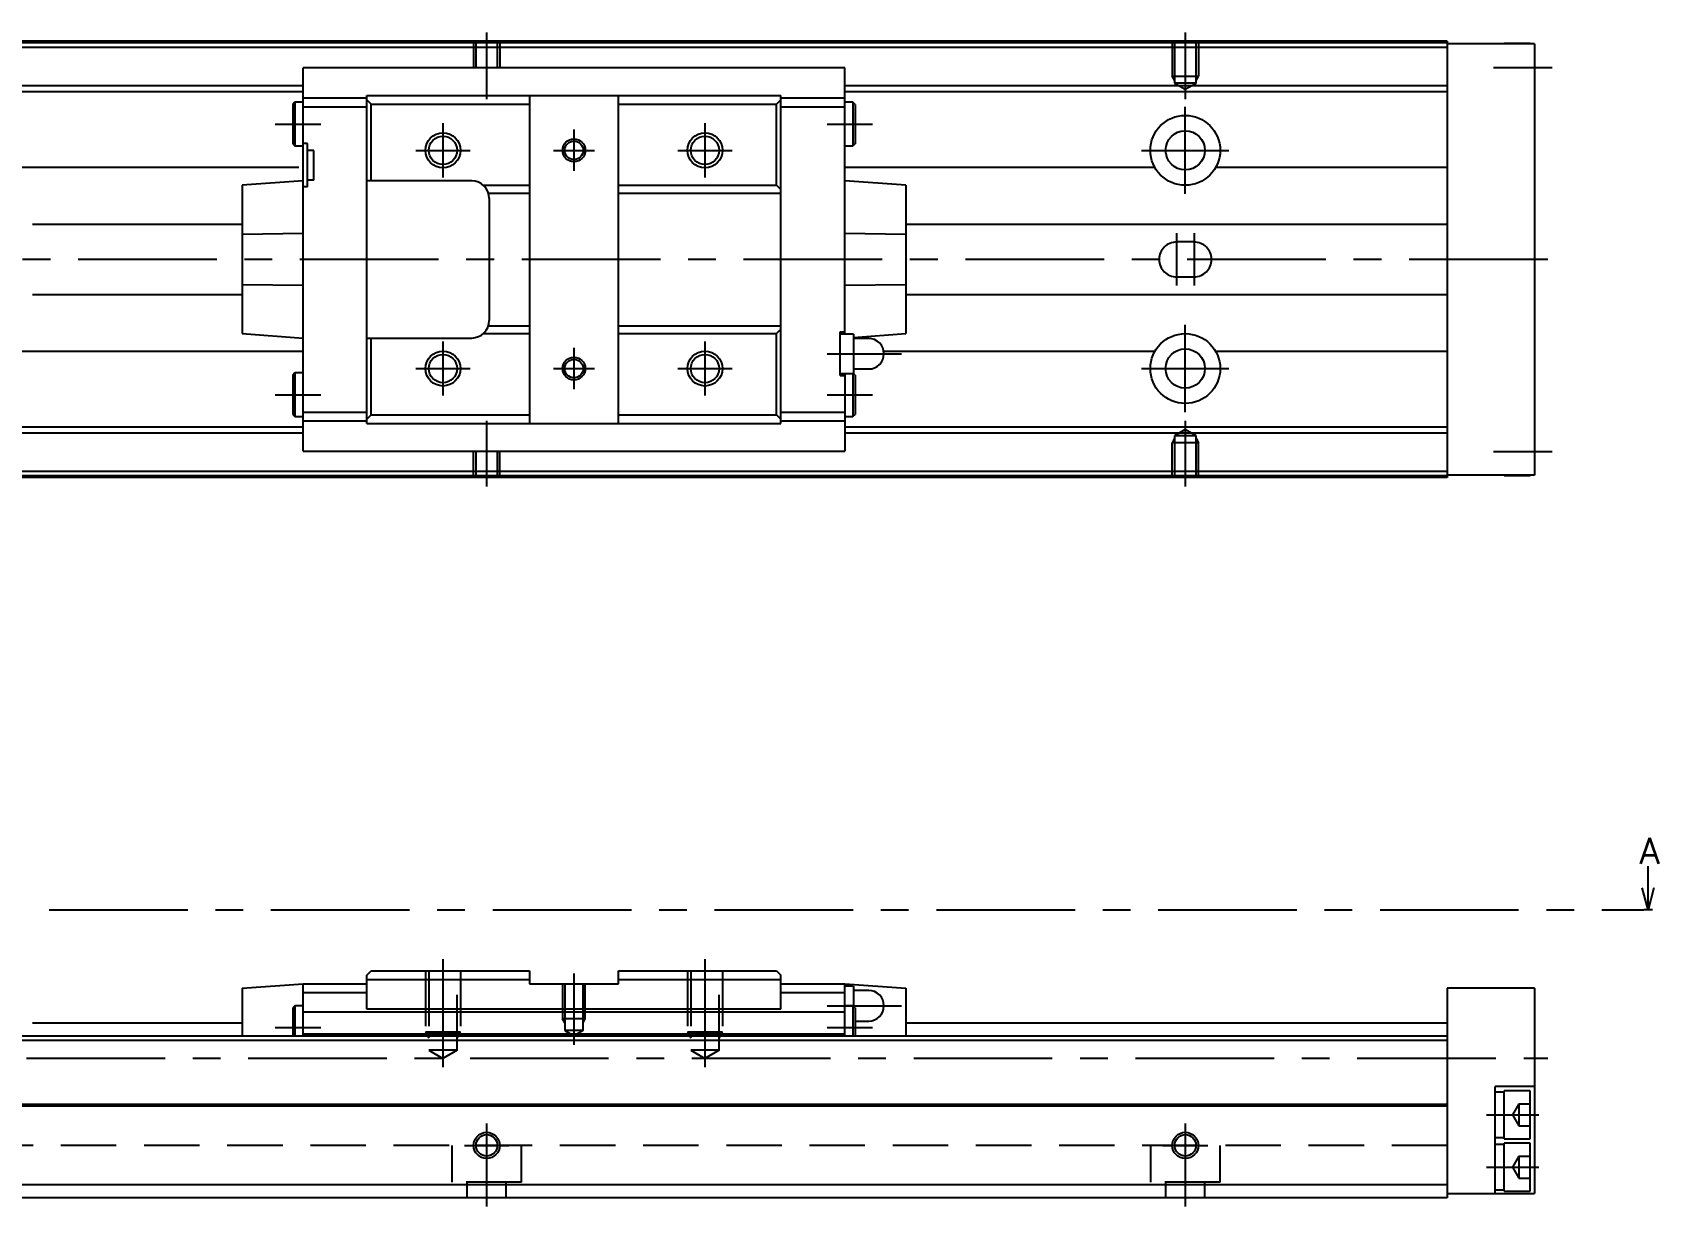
# Model space of a CAD drawing. Extents: x -2 to 568, y -8 to 266.
# Drawn here: x 381.6 to 567.7, y 9 to 143.5 of the extents above; entities that cross this region are included whole.
import ezdxf

# ---------------------------------------------------------------- set-up
doc = ezdxf.new("R2010")
doc.units = 0
doc.header["$LTSCALE"] = 0.5
doc.linetypes.add('CENTER', pattern=[50.8, 31.75, -6.35, 6.35, -6.35])
doc.linetypes.add('DASHED', pattern=[19.05, 12.7, -6.35])
for name, color, linetype in [('MSM_CENTER', 1, 'CENTER'), ('MSM_CONTINUOUS', 7, 'CONTINUOUS'), ('MSM_DASHED', 4, 'DASHED'), ('MSM_NARROW', 5, 'CONTINUOUS'), ('MSM_PART_NUMBER', 7, 'CONTINUOUS')]:
    doc.layers.add(name, color=color, linetype=linetype)
doc.styles.get("Standard").update_dxf_attribs({"font": 'txt.shx', "height": 3, "bigfont": 'bigfont.shx'})

msp = doc.modelspace()

# ---------------------------------------------------------------- linework, layer by layer
at = {"layer": 'MSM_CENTER'}
for p, q in [((433.55, 143.5), (433.55, 135.87)), ((513.55, 143.5), (513.55, 135.87)), ((548.85, 139.5), (555.55, 139.5)), ((513.55, 125), (513.55, 135)), ((409.35, 133), (414.55, 133)), ((428.55, 133.1), (428.55, 126.9)), ((443.55, 132.37), (443.55, 127.64)), ((458.55, 133.1), (458.55, 126.9)), ((472.55, 133), (477.75, 133)), ((425.45, 130), (431.65, 130)), ((441.19, 130), (445.92, 130)), ((455.45, 130), (461.65, 130)), ((508.55, 130), (518.55, 130)), ((512.55, 120.5), (512.55, 114.5)), ((514.55, 120.5), (514.55, 114.5)), ((555.05, 117.5), (200.05, 117.5)), ((513.55, 100), (513.55, 110)), ((428.55, 108.1), (428.55, 101.9)), ((458.55, 108.1), (458.55, 101.9)), ((443.55, 107.37), (443.55, 102.64)), ((472.55, 106.7), (481.05, 106.7)), ((425.45, 105), (431.65, 105)), ((441.19, 105), (445.92, 105)), ((455.45, 105), (461.65, 105)), ((508.55, 105), (518.55, 105)), ((409.35, 102), (414.55, 102)), ((472.55, 102), (477.75, 102)), ((433.55, 99.01), (433.55, 91.5)), ((513.55, 99.01), (513.55, 91.5)), ((548.85, 95.5), (555.55, 95.5)), ((231.05, 43), (566.05, 43)), ((428.55, 37.35), (428.55, 24.96)), ((458.55, 37.35), (458.55, 24.96)), ((443.55, 35.7), (443.55, 27.54)), ((472.55, 32), (481.05, 32)), ((409.35, 29.5), (414.55, 29.5)), ((472.55, 29.5), (477.75, 29.5)), ((203.05, 26), (555.05, 26)), ((548.05, 19.5), (554.05, 19.5)), ((433.55, 18.5), (433.55, 9)), ((513.55, 18.5), (513.55, 9)), ((431.02, 16), (436.09, 16)), ((510.98, 16), (516.13, 16)), ((548.05, 13.5), (554.05, 13.5))]:
    msp.add_line(p, q, dxfattribs=at)
at = {"layer": 'MSM_CONTINUOUS'}
for p, q in [((543.55, 142.5), (243.55, 142.5)), ((543.55, 142.3), (243.55, 142.3)), ((543.55, 141.8), (243.55, 141.8)), ((543.55, 142.5), (543.55, 92.5)), ((553.55, 142.2), (543.55, 142.2)), ((550.05, 142.2), (550.05, 142.25)), ((553.05, 142.25), (550.05, 142.25)), ((553.05, 142.2), (553.05, 142.25)), ((553.55, 142.2), (553.55, 92.8)), ((474.55, 139.45), (412.55, 139.45)), ((412.55, 95.55), (412.55, 139.45)), ((474.55, 108.95), (474.55, 139.45)), ((412.55, 137.4), (374.55, 137.4)), ((412.55, 136.7), (374.55, 136.7)), ((412.55, 136), (419.85, 136)), ((419.85, 136.3), (467.25, 136.3)), ((419.85, 98.7), (419.85, 136.3)), ((438.45, 136.3), (438.45, 98.7)), ((448.65, 98.7), (448.65, 136.3)), ((467.25, 98.7), (467.25, 136.3)), ((467.25, 136), (474.55, 136)), ((543.55, 137.4), (474.55, 137.4)), ((543.55, 136.7), (474.55, 136.7)), ((411.6, 135.5), (411.35, 135.25)), ((411.35, 135.25), (411.35, 130.75)), ((412.55, 135.5), (411.6, 135.5)), ((411.6, 135.5), (411.6, 130.5)), ((412.55, 135), (419.85, 135)), ((420.35, 135.3), (419.85, 135.8)), ((420.35, 135.3), (438.45, 135.3)), ((420.35, 126.5), (420.35, 135.3)), ((448.65, 135.3), (466.75, 135.3)), ((467.25, 135.8), (466.75, 135.3)), ((466.75, 126), (466.75, 135.3)), ((467.25, 135), (474.55, 135)), ((475.5, 135.5), (474.55, 135.5)), ((475.5, 135.5), (475.5, 130.5)), ((475.75, 135.25), (475.5, 135.5)), ((475.75, 135.25), (475.75, 130.75)), ((411.35, 130.75), (411.6, 130.5)), ((411.6, 130.5), (412.55, 130.5)), ((413.05, 130.8), (412.55, 130.8)), ((413.05, 125.8), (413.05, 130.8)), ((474.55, 130.5), (475.5, 130.5)), ((475.5, 130.5), (475.75, 130.75)), ((413.75, 130), (413.05, 130)), ((413.75, 126.6), (413.75, 130)), ((412.05, 128.04), (375.05, 128.04)), ((510.07, 128.04), (474.55, 128.04)), ((543.55, 128.04), (517.04, 128.04)), ((412.55, 126.5), (405.55, 126)), ((405.55, 126), (405.55, 109)), ((413.05, 125.8), (412.55, 125.8)), ((413.75, 126.6), (413.05, 126.6)), ((431.85, 126.5), (419.85, 126.5)), ((433.18, 126), (438.45, 126)), ((433.76, 125.1), (438.45, 125.1)), ((448.65, 126), (466.75, 126)), ((448.65, 125.1), (467.25, 125.1)), ((466.75, 126), (467.25, 125.5)), ((481.55, 126), (474.55, 126.5)), ((481.55, 126), (481.55, 109)), ((433.85, 124.5), (433.85, 110.5)), ((405.55, 121.5), (381.55, 121.5)), ((543.55, 121.5), (481.55, 121.5)), ((412.55, 120.46), (405.55, 120.37)), ((481.55, 120.37), (474.55, 120.46)), ((405.55, 114.63), (412.55, 114.54)), ((474.55, 114.54), (481.55, 114.63)), ((381.55, 113.5), (405.55, 113.5)), ((481.55, 113.5), (543.55, 113.5)), ((433.76, 109.9), (438.45, 109.9)), ((448.65, 109.9), (467.25, 109.9)), ((405.55, 109), (412.55, 108.5)), ((419.85, 108.5), (431.85, 108.5)), ((420.35, 99.7), (420.35, 108.5)), ((433.18, 109), (438.45, 109)), ((448.65, 109), (466.75, 109)), ((467.25, 109.5), (466.75, 109)), ((466.75, 99.7), (466.75, 109)), ((474.05, 109.2), (474.55, 109.2)), ((474.05, 104.2), (474.05, 109.2)), ((475.55, 108.95), (474.05, 108.95)), ((475.55, 108.57), (481.55, 109)), ((475.55, 108.95), (475.55, 104.45)), ((477.3, 108.45), (475.55, 108.45)), ((412.55, 106.96), (379.03, 106.96)), ((510.07, 106.96), (479.03, 106.96)), ((543.55, 106.96), (517.04, 106.96)), ((411.6, 104.5), (411.35, 104.25)), ((411.6, 104.5), (411.6, 99.5)), ((412.55, 104.5), (411.6, 104.5)), ((474.05, 104.45), (475.55, 104.45)), ((474.55, 104.45), (474.55, 95.55)), ((475.5, 104.45), (475.5, 99.5)), ((475.55, 104.95), (477.3, 104.95)), ((475.75, 104.25), (475.55, 104.45)), ((411.35, 104.25), (411.35, 99.75)), ((474.05, 104.2), (474.55, 104.2)), ((475.75, 104.25), (475.75, 99.75)), ((411.35, 99.75), (411.6, 99.5)), ((411.6, 99.5), (412.55, 99.5)), ((412.55, 100), (419.85, 100)), ((412.55, 99), (419.85, 99)), ((419.85, 99.2), (420.35, 99.7)), ((419.85, 98.7), (467.25, 98.7)), ((420.35, 99.7), (438.45, 99.7)), ((448.65, 99.7), (466.75, 99.7)), ((466.75, 99.7), (467.25, 99.2)), ((467.25, 100), (474.55, 100)), ((467.25, 99), (474.55, 99)), ((474.55, 99.5), (475.5, 99.5)), ((475.5, 99.5), (475.75, 99.75)), ((412.55, 98.3), (374.55, 98.3)), ((412.55, 97.6), (374.55, 97.6)), ((543.55, 98.3), (474.55, 98.3)), ((543.55, 97.6), (474.55, 97.6)), ((412.55, 95.55), (474.55, 95.55)), ((543.55, 93.2), (243.55, 93.2)), ((543.55, 92.7), (243.55, 92.7)), ((543.55, 92.5), (243.55, 92.5)), ((553.55, 92.8), (543.55, 92.8)), ((550.05, 92.75), (550.05, 92.8)), ((550.05, 92.75), (553.05, 92.75)), ((553.05, 92.75), (553.05, 92.8)), ((566.55, 43), (566.55, 48)), ((566.55, 43), (565.88, 45.5)), ((567.22, 45.5), (566.55, 43)), ((567.05, 43), (566.05, 43)), ((419.85, 35.5), (420.35, 36)), ((419.85, 31.59), (419.85, 35.5)), ((420.35, 36), (438.45, 36)), ((438.45, 36), (438.45, 34.5)), ((448.65, 34.5), (448.65, 36)), ((448.65, 36), (466.75, 36)), ((466.75, 36), (467.25, 35.5)), ((467.25, 31.59), (467.25, 35.5)), ((405.55, 34), (412.55, 34.5)), ((405.55, 34), (405.55, 28.5)), ((412.55, 28.5), (412.55, 34.5)), ((412.55, 34.5), (419.85, 34.5)), ((419.85, 35), (438.45, 35)), ((438.45, 34.5), (448.65, 34.5)), ((448.65, 35), (467.25, 35)), ((467.25, 34.5), (474.55, 34.5)), ((474.55, 34.5), (481.55, 34)), ((474.55, 28.5), (474.55, 34.5)), ((475.55, 34.25), (474.55, 34.25)), ((475.55, 34.25), (475.55, 31.95)), ((477.3, 33.75), (475.55, 33.75)), ((481.55, 34), (481.55, 28.5)), ((553.55, 34), (543.55, 34)), ((543.55, 34), (543.55, 10)), ((553.55, 34), (553.55, 10.5)), ((411.6, 32), (411.35, 31.75)), ((411.35, 31.75), (411.35, 28.5)), ((412.55, 32), (411.6, 32)), ((411.6, 32), (411.6, 28.5)), ((412.55, 33.5), (419.85, 33.5)), ((467.25, 33.5), (474.55, 33.5)), ((475.5, 32), (474.55, 32)), ((475.75, 31.75), (475.5, 32)), ((475.5, 32), (475.5, 28.5)), ((475.75, 31.75), (475.75, 28.5)), ((405.55, 30), (381.55, 30)), ((412.55, 31.3), (474.55, 31.3)), ((467.25, 31.59), (419.85, 31.59)), ((475.75, 30.25), (477.3, 30.25)), ((543.55, 30), (481.55, 30)), ((543.55, 28.5), (243.55, 28.5)), ((543.55, 28), (243.55, 28)), ((412.55, 28.8), (474.55, 28.8)), ((549.05, 10.5), (549.05, 22.75)), ((553.55, 22.75), (549.05, 22.75)), ((543.55, 20.7), (243.55, 20.7)), ((543.55, 20.5), (243.55, 20.5)), ((550.05, 22.1), (549.05, 22.1)), ((550.05, 16.75), (550.05, 22.25)), ((553.05, 22.25), (550.05, 22.25)), ((553.05, 16.75), (553.05, 22.25)), ((549.05, 16.9), (550.05, 16.9)), ((550.05, 16.1), (549.05, 16.1)), ((550.05, 16.75), (553.05, 16.75)), ((550.05, 10.75), (550.05, 16.25)), ((553.05, 16.25), (550.05, 16.25)), ((553.05, 10.75), (553.05, 16.25)), ((543.55, 11.5), (243.55, 11.5)), ((543.55, 10), (243.55, 10)), ((543.55, 10.5), (553.55, 10.5)), ((549.05, 10.9), (550.05, 10.9)), ((550.05, 10.75), (553.05, 10.75))]:
    msp.add_line(p, q, dxfattribs=at)
for centre, radius in [((513.55, 130), 4), ((513.55, 130), 2.25), ((428.55, 130), 1.62), ((443.55, 130), 1.06), ((458.55, 130), 1.62), ((513.55, 105), 4), ((428.55, 105), 1.62), ((458.55, 105), 1.62), ((513.55, 105), 2.25), ((443.55, 105), 1.06), ((433.55, 16), 1.23), ((513.55, 16), 1.23)]:
    msp.add_circle(centre, radius, dxfattribs=at)
for centre, radius, start, end in [((431.85, 124.5), 2, 0, 90), ((431.85, 110.5), 2, 270, 0), ((477.3, 106.7), 1.75, 270, 90), ((477.3, 32), 1.75, 270, 90)]:
    msp.add_arc(centre, radius, start, end, dxfattribs=at)
at = {"layer": 'MSM_DASHED'}
for p, q in [((432.05, 142.5), (432.05, 139.45)), ((432.32, 142.5), (432.32, 139.45)), ((434.78, 139.45), (434.78, 142.5)), ((435.05, 142.5), (435.05, 139.45)), ((512.05, 142.5), (512.05, 138.5)), ((512.32, 142.5), (512.32, 137.7)), ((514.78, 137.7), (514.78, 142.5)), ((515.05, 142.5), (515.05, 138.5)), ((512.05, 138.5), (515.05, 138.5)), ((512.32, 138.03), (512.05, 138.5)), ((514.78, 138.03), (515.05, 138.5)), ((512.32, 137.7), (513.55, 136.99)), ((514.78, 137.7), (512.32, 137.7)), ((513.55, 136.99), (514.78, 137.7)), ((514.55, 119.5), (512.55, 119.5)), ((512.55, 115.5), (514.55, 115.5)), ((512.32, 96.97), (512.05, 96.5)), ((513.55, 98.01), (512.32, 97.3)), ((512.32, 97.3), (512.32, 92.5)), ((514.78, 97.3), (512.32, 97.3)), ((514.78, 97.3), (513.55, 98.01)), ((514.78, 92.5), (514.78, 97.3)), ((514.78, 96.97), (515.05, 96.5)), ((432.05, 92.5), (432.05, 95.55)), ((432.32, 95.55), (432.32, 92.5)), ((434.78, 92.5), (434.78, 95.55)), ((435.05, 92.5), (435.05, 95.55)), ((512.05, 92.5), (512.05, 96.5)), ((515.05, 96.5), (512.05, 96.5)), ((515.05, 92.5), (515.05, 96.5)), ((426.55, 36), (426.55, 29)), ((426.93, 36), (426.93, 26.9)), ((430.18, 26.9), (430.18, 36)), ((430.55, 36), (430.55, 29)), ((456.55, 36), (456.55, 29)), ((456.93, 36), (456.93, 26.9)), ((460.18, 26.9), (460.18, 36)), ((460.55, 36), (460.55, 29)), ((442.25, 34.5), (442.25, 30.5)), ((442.5, 34.5), (442.5, 29.15)), ((444.61, 29.15), (444.61, 34.5)), ((444.85, 30.5), (444.85, 34.5)), ((444.85, 30.5), (442.25, 30.5)), ((442.5, 30.05), (442.25, 30.5)), ((444.61, 30.05), (444.85, 30.5)), ((426.55, 29), (430.55, 29)), ((426.55, 29), (426.93, 28.3)), ((430.18, 28.3), (430.55, 29)), ((444.61, 29.15), (442.5, 29.15)), ((442.5, 29.15), (443.55, 28.54)), ((444.61, 29.15), (443.55, 28.54)), ((456.55, 29), (460.55, 29)), ((456.55, 29), (456.93, 28.3)), ((460.18, 28.3), (460.55, 29)), ((430.18, 26.9), (426.93, 26.9)), ((426.93, 26.9), (428.55, 25.96)), ((430.18, 26.9), (428.55, 25.96)), ((460.18, 26.9), (456.93, 26.9)), ((456.93, 26.9), (458.55, 25.96)), ((460.18, 26.9), (458.55, 25.96)), ((551.75, 20.75), (551.03, 19.5)), ((551.75, 20.75), (553.05, 20.75)), ((551.75, 20.75), (551.75, 18.25)), ((551.03, 19.5), (551.75, 18.25)), ((551.75, 19.5), (553.05, 19.5)), ((551.75, 18.25), (553.05, 18.25)), ((543.55, 16), (243.55, 16)), ((429.55, 16), (429.55, 11.8)), ((437.55, 11.8), (437.55, 16)), ((509.55, 16), (509.55, 11.8)), ((517.55, 11.8), (517.55, 16)), ((551.75, 14.75), (551.03, 13.5)), ((551.03, 13.5), (551.75, 12.25)), ((551.75, 14.75), (553.05, 14.75)), ((551.75, 14.75), (551.75, 12.25)), ((551.75, 13.5), (553.05, 13.5)), ((437.55, 11.8), (429.55, 11.8)), ((431.3, 11.8), (431.3, 10)), ((435.8, 10), (435.8, 11.8)), ((517.55, 11.8), (509.55, 11.8)), ((511.3, 11.8), (511.3, 10)), ((515.8, 10), (515.8, 11.8)), ((551.75, 12.25), (553.05, 12.25))]:
    msp.add_line(p, q, dxfattribs=at)
for centre, start, end in [((512.55, 117.5), 90, 270), ((514.55, 117.5), 270, 90)]:
    msp.add_arc(centre, 2, start, end, dxfattribs=at)
at = {"layer": 'MSM_NARROW'}
for centre, radius in [((428.55, 130), 2), ((443.55, 130), 1.3), ((458.55, 130), 2), ((428.55, 105), 2), ((443.55, 105), 1.3), ((458.55, 105), 2), ((433.55, 16), 1.5), ((513.55, 16), 1.5)]:
    msp.add_circle(centre, radius, dxfattribs=at)

# ---------------------------------------------------------------- texts
at = {"layer": 'MSM_PART_NUMBER'}
msp.add_text('A', height=3, dxfattribs=at).set_placement((565.55, 48.25))

doc.saveas('drawing.dxf')
